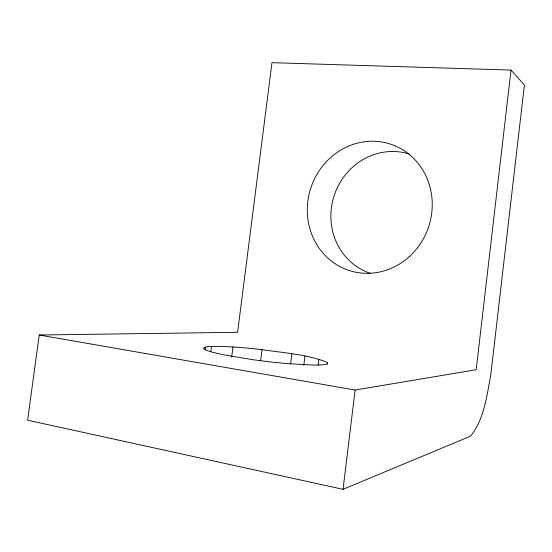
<?xml version="1.0" encoding="UTF-8"?>
<svg xmlns="http://www.w3.org/2000/svg" width="552" height="552" viewBox="0 0 552 552"><rect width="100%" height="100%" fill="white"/><g stroke="black" fill="none" stroke-linecap="round" stroke-linejoin="round"><path stroke-width="0.83" d="M327.495 362.45L327.446 363.927L323.086 364.851L314.536 365.127L287.081 363.623L270.169 361.912L252.885 359.718L222.697 354.632L212.12 352.155L205.572 349.961L203.364 348.215C208.532 345.11 215.17 346.946 220.897 346.38C234.655 346.849 248.372 348.112 262.048 349.63C283.928 352.99 306.788 354.156 327.495 362.45L327.281 364.161M511.021 70.083L476.19 369.723L355.122 390.029L39.24 335.009L27.6 420.203L343.04 489.32L470.58 436.142C484.18 419.161 486.733 396.177 490.721 375.45L524.4 84.994L511.021 70.083L271.977 62.68L237.608 332.304L39.24 335.009M343.04 489.32L355.122 390.029M318.166 365.245L318.904 359.276M290.6 363.94L291.87 353.742M303.786 365.376L304.945 356.061M260.661 360.635L262.048 349.63M210.823 351.479L211.478 346.387M231.709 357.109L232.999 346.953M205.116 349.561L205.447 347.001M370.44 273.378A62.762 59.119 -71 0 1 334.105 195.794A62.762 59.119 -71 0 1 409.087 153.96M409.232 256.708A66.481 62.031 -71.6 0 0 391.996 144.631A66.481 62.031 -71.6 0 0 308.078 220.503A66.481 62.031 -71.6 0 0 409.232 256.708"/></g></svg>
